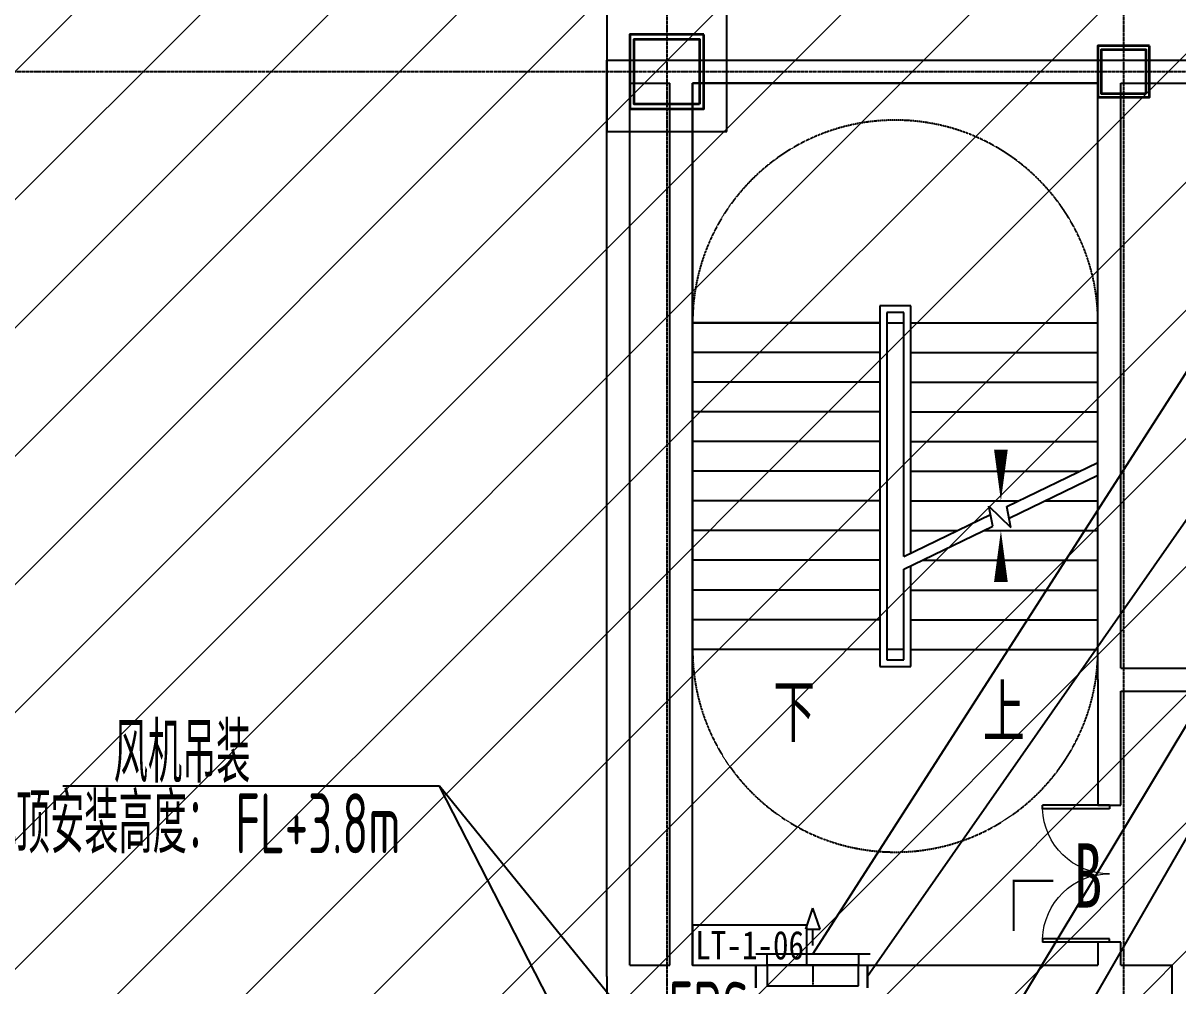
# Model space of a CAD drawing. Extents: x -20827274 to 1300756471, y -549375 to 3431892.
# Drawn here: x -72846 to -62734, y -255268 to -246835 of the extents above; entities that cross this region are included whole.
import ezdxf
from ezdxf.enums import TextEntityAlignment as Align

# ---------------------------------------------------------------- set-up
doc = ezdxf.new("R2010")
doc.units = 0
doc.header["$LTSCALE"] = 10
for name, pattern in [('CENTER2', [1.125, 0.75, -0.125, 0.125, -0.125]), ('暖附图底图$0$DASH', [0.35, 0.25, -0.1]), ('暖附图底图$0$DOTE', [2.42, 2, -0.2, 0.02, -0.2])]:
    doc.linetypes.add(name, pattern=pattern)
for name, color, linetype in [('1-zs', 3, 'Continuous'), ('1-暖通标注', 4, 'Continuous'), ('1-标注暖通', 4, 'Continuous'), ('DUCT-加压送风中心线', 5, 'CENTER2'), ('DUCT-加压送风法兰', 2, 'Continuous'), ('DUCT-加压送风管', 1, 'Continuous'), ('DUCT-排风风口', 7, 'Continuous'), ('暖附图底图$0$1-标注暖通', 8, 'Continuous'), ('暖附图底图$0$A-COLUMN', 8, 'Continuous'), ('暖附图底图$0$A-DIM_SYMB', 8, 'Continuous'), ('暖附图底图$0$A-STAIR', 8, 'Continuous'), ('暖附图底图$0$A-WALL', 8, 'Continuous'), ('暖附图底图$0$DOOR_FIRE', 8, 'Continuous'), ('暖附图底图$0$DOTE', 8, 'Continuous'), ('暖附图底图$0$SRC-03F$0$A-SYMB-NUMB-T', 8, 'Continuous'), ('暖附图底图$0$SRC-03F$0$A-WALL', 8, 'Continuous'), ('暖附图底图$0$STAIR', 8, 'Continuous')]:
    doc.layers.add(name, color=color, linetype=linetype)
doc.layers.add('F-非人防区', color=105, linetype='Continuous', lineweight=15)
doc.layers.add('暖附图底图$0$钢柱', color=8, linetype='Continuous', lineweight=35)
doc.styles.add('8B2_02', font='tssdeng.shx', dxfattribs={"width": 0.6, "bigfont": 'TSSDCHN.shx'})
doc.styles.add('暖附图底图$0$8B2_01', font='simhei.ttf', dxfattribs={"width": 0.8})
doc.styles.add('暖附图底图$0$_TCH_DIM', font='SIMPLEX', dxfattribs={"bigfont": 'GBCBIG'})
doc.styles.add('暖附图底图$0$SRC-03F$0$ECADI-TXT', font='simplex.shx', dxfattribs={"bigfont": 'hztxt.shx'})
doc.styles.add('黑体', font='simhei.ttf', dxfattribs={"width": 0.65})

# ---------------------------------------------------------------- blocks, each defined once
blk = doc.blocks.new('$风口$00000098')
for p, q in [((99.9, 250), (99.9, -250)), ((0, 200), (99.9, 200)), ((0, -200), (0, 200)), ((0, 0), (-100, 0)), ((171.6, 0), (315.1, 0)), ((315.1, 31.5), (500, 0)), ((315.1, 31.5), (315.1, -31.5)), ((315.1, -31.5), (500, 0)), ((99.9, -200), (0, -200))]:
    blk.add_line(p, q)
blk = doc.blocks.new('暖附图底图$0$A$C00330F2E')
at = {"layer": '暖附图底图$0$A-COLUMN'}
for p, q in [((4325, -71800), (4325, -72850)), ((5375, -72850), (5375, -71800)), ((4325, -72850), (5375, -72850))]:
    blk.add_line(p, q, dxfattribs=at)
at = {"layer": '暖附图底图$0$钢柱', "color": 4, "lineweight": 35}
for points in [[(5175, -72000), (4525, -72000), (4525, -72650), (5175, -72650)], [(5135, -72610), (4565, -72610), (4565, -72040), (5135, -72040)], [(9075, -72100), (8625, -72100), (8625, -72550), (9075, -72550)], [(9045, -72520), (8655, -72520), (8655, -72130), (9045, -72130)]]:
    blk.add_lwpolyline(points, close=True, dxfattribs=at)
blk = doc.blocks.new('暖附图底图$0$SRC-03F$0$ECADI-TAG-CODE')
at = {"layer": '暖附图底图$0$SRC-03F$0$A-SYMB-NUMB-T', "color": 1}
blk.add_lwpolyline([(3.41, 8.1), (13.41, 8.1), (13.41, 4.6), (3.41, 4.6)], close=True, dxfattribs=at)
at = {"layer": '暖附图底图$0$SRC-03F$0$A-SYMB-NUMB-T', "style": '暖附图底图$0$SRC-03F$0$ECADI-TXT', "width": 0.7}
blk.add_attdef('CODE', text='', height=2.5, dxfattribs=at).set_placement((8.41, 6.35), align=Align.MIDDLE_CENTER)
blk = doc.blocks.new('暖附图底图$0$$DorLib2D$00000002')
for p, q in [((-0.5, 0), (-0.5, 0.4875)), ((-0.475, 0.4875), (-0.5, 0.4875)), ((-0.475, 0), (-0.475, 0.4875)), ((0.475, 0), (0.475, 0.4875)), ((0.475, 0.4875), (0.5, 0.4875)), ((0.5, 0), (0.5, 0.4875)), ((-0.5, 0), (-0.475, 0)), ((0.5, 0), (0.475, 0))]:
    blk.add_line(p, q)
at = {"lineweight": 13}
for centre, start, end in [((-0.4875, 0), 0, 88.53072), ((0.4875, 0), 91.46928, 180)]:
    blk.add_arc(centre, 0.4875, start, end, dxfattribs=at)
blk = doc.blocks.new('暖附图底图$0$AFSFCS')
at = {"layer": '暖附图底图$0$A-DIM_SYMB'}
for points in [[(-66133.6, -252450.4, 0, 0, 0), (-66133.6, -248410.4, 0, 0, 0), (-64283.6, -248410.4, 0, 0, 0), (-64283.6, -251020.4, 0, 120, 0), (-64283.6, -250570.4, 0, 0, 0)], [(-64283.6, -252450.4, 0, 0, 0), (-64283.6, -251280.4, 0, 120, 0), (-64283.6, -251730.4, 0, 0, 0)]]:
    blk.add_lwpolyline(points, format="xyseb", dxfattribs=at)
at = {"layer": '暖附图底图$0$A-STAIR'}
for p, q in [((-63433.6, -247360.4), (-66983.6, -247360.4)), ((-66983.6, -247360.4), (-66983.6, -249460.4)), ((-63433.6, -249460.4), (-63433.6, -247360.4)), ((-65073.6, -249310.4), (-65343.6, -249310.4)), ((-65343.6, -249310.4), (-65343.6, -252470.4)), ((-65133.6, -249370.4), (-65283.6, -249370.4)), ((-65283.6, -249370.4), (-65283.6, -252410.4)), ((-65133.6, -251507.2), (-65133.6, -249370.4)), ((-65073.6, -251478.1), (-65073.6, -249310.4)), ((-66983.6, -249460.4), (-66983.6, -252320.4)), ((-65343.6, -249460.4), (-66983.6, -249460.4)), ((-66983.6, -249460.4), (-65343.6, -249460.4)), ((-65283.6, -249460.4), (-65283.6, -252320.4)), ((-65283.6, -249460.4), (-65133.6, -249460.4)), ((-65133.6, -251507.2), (-65133.6, -249460.4)), ((-65073.6, -249460.4), (-63433.6, -249460.4)), ((-65073.6, -249460.4), (-63433.6, -249460.4)), ((-63433.6, -250682.5), (-63433.6, -249460.4)), ((-65343.6, -249720.4), (-66983.6, -249720.4)), ((-65073.6, -249720.4), (-63433.6, -249720.4)), ((-65343.6, -249980.4), (-66983.6, -249980.4)), ((-65073.6, -249980.4), (-63433.6, -249980.4)), ((-65343.6, -250240.4), (-66983.6, -250240.4)), ((-65073.6, -250240.4), (-63433.6, -250240.4)), ((-65343.6, -250500.4), (-66983.6, -250500.4)), ((-65073.6, -250500.4), (-63433.6, -250500.4)), ((-64230.5, -251069.1), (-63433.6, -250682.5)), ((-65343.6, -250760.4), (-66983.6, -250760.4)), ((-65073.6, -250760.4), (-63594.3, -250760.4)), ((-64211, -251170.7), (-63433.6, -250793.6)), ((-63433.6, -252320.4), (-63433.6, -250793.6)), ((-65343.6, -251020.4), (-66983.6, -251020.4)), ((-65073.6, -251020.4), (-64130.2, -251020.4)), ((-64354.7, -251240.5), (-64388.3, -251065.2)), ((-64388.3, -251065.2), (-64195.3, -251252.5)), ((-64195.3, -251252.5), (-64230.5, -251069.1)), ((-63901.1, -251020.4), (-63433.6, -251020.4)), ((-65133.6, -251507.2), (-64374.2, -251138.8)), ((-65343.6, -251280.4), (-66983.6, -251280.4)), ((-65133.6, -251618.3), (-64354.7, -251240.5)), ((-65073.6, -251280.4), (-64666.1, -251280.4)), ((-64437, -251280.4), (-63433.6, -251280.4)), ((-65343.6, -251540.4), (-66983.6, -251540.4)), ((-65073.6, -252470.4), (-65073.6, -251589.2)), ((-64973, -251540.4), (-63433.6, -251540.4)), ((-65133.6, -252320.4), (-65133.6, -251618.3)), ((-65133.6, -252410.4), (-65133.6, -251618.3)), ((-65343.6, -251800.4), (-66983.6, -251800.4)), ((-65073.6, -251800.4), (-63433.6, -251800.4)), ((-65343.6, -252060.4), (-66983.6, -252060.4)), ((-65073.6, -252060.4), (-63433.6, -252060.4)), ((-65343.6, -252320.4), (-66983.6, -252320.4)), ((-65133.6, -252320.4), (-65283.6, -252320.4)), ((-65073.6, -252320.4), (-63433.6, -252320.4)), ((-65343.6, -252470.4), (-65073.6, -252470.4)), ((-65283.6, -252410.4), (-65133.6, -252410.4))]:
    blk.add_line(p, q, dxfattribs=at)
at = {"layer": '暖附图底图$0$A-WALL'}
for p, q in [((-67733.6, -247160.4), (-67083.6, -247160.4)), ((-67733.6, -255185.4), (-67733.6, -247160.4)), ((-67083.6, -247160.4), (-63333.6, -247160.4)), ((-63333.6, -247160.4), (-62283.6, -247160.4)), ((-67533.6, -247360.4), (-67183.6, -247360.4)), ((-67533.6, -255085.4), (-67533.6, -247360.4)), ((-67183.6, -255085.4), (-67183.6, -247360.4)), ((-66983.6, -247360.4), (-63433.6, -247360.4)), ((-66983.6, -255085.4), (-66983.6, -247360.4)), ((-63433.6, -252585.4), (-63433.6, -247360.4)), ((-63233.6, -252485.4), (-63233.6, -247360.4)), ((-63233.6, -247360.4), (-62083.6, -247360.4)), ((-63233.6, -252485.4), (-58583.6, -252485.4)), ((-63433.6, -252585.4), (-63433.6, -253685.4)), ((-63233.6, -252685.4), (-58783.6, -252685.4)), ((-63233.6, -253685.4), (-63233.6, -252685.4)), ((-63433.6, -253685.4), (-63233.6, -253685.4)), ((-63233.6, -254885.4), (-63433.6, -254885.4)), ((-63433.6, -254885.4), (-63433.6, -255085.4)), ((-63233.6, -255085.4), (-63233.6, -254885.4)), ((-67533.6, -255085.4), (-67183.6, -255085.4)), ((-66983.6, -255085.4), (-63433.6, -255085.4)), ((-63233.6, -255085.4), (-62783.6, -255085.4)), ((-62783.6, -255835.4), (-62783.6, -255085.4)), ((-67733.6, -255185.4), (-67733.6, -259485.4))]:
    blk.add_line(p, q, dxfattribs=at)
at = {"layer": '暖附图底图$0$DOTE', "color": 16, "linetype": '暖附图底图$0$DOTE', "ltscale": 1.5}
for p, q in [((-67208.6, -155629.3), (-67208.6, -385768.2)), ((-63208.6, -155629.3), (-63208.6, -385768.2)), ((-113117.3, -247260.4), (10791.4, -247260.4))]:
    blk.add_line(p, q, dxfattribs=at)
at = {"layer": '暖附图底图$0$STAIR', "color": 9, "linetype": '暖附图底图$0$DASH'}
for centre, start, end in [((-65208.6, -249460.4), 0, 180), ((-65208.6, -252320.4), 180, 0)]:
    blk.add_arc(centre, 1775, start, end, dxfattribs=at)
blk.add_blockref('暖附图底图$0$A$C00330F2E', (-72058.6, -174935.4))
at = {"layer": '暖附图底图$0$DOOR_FIRE', "xscale": -1200, "yscale": 1200, "zscale": 200, "rotation": 90}
blk.add_blockref('暖附图底图$0$$DorLib2D$00000002', (-63333.6, -254285.4), dxfattribs=at)
at = {"layer": '暖附图底图$0$SRC-03F$0$A-WALL'}
ref = blk.add_blockref('暖附图底图$0$SRC-03F$0$ECADI-TAG-CODE', (-65642.8, -255545.4), dxfattribs=dict(at, xscale=-100, yscale=100, zscale=100))
ref.add_attrib('CODE', 'LT-1-06', dxfattribs={"layer": '暖附图底图$0$SRC-03F$0$A-SYMB-NUMB-T', "height": 250, "style": '暖附图底图$0$8B2_01', "width": 0.8}).set_placement((-66483.6, -254910.4), align=Align.MIDDLE_CENTER)
at = {"layer": '暖附图底图$0$A-DIM_SYMB', "color": 7, "style": '暖附图底图$0$_TCH_DIM'}
for s, p in [('上', (-64440, -253132.9)), ('下', (-66276, -253132.9))]:
    blk.add_text(s, height=506.4, dxfattribs=at).set_placement(p)
blk = doc.blocks.new('暖附图底图')
at = {"layer": '暖附图底图$0$1-标注暖通', "linetype": '暖附图底图$0$DASH'}
blk.add_blockref('暖附图底图$0$AFSFCS', (500000, 0), dxfattribs=at)

msp = doc.modelspace()

# ---------------------------------------------------------------- hatches: boundary and pattern name
at = {"layer": 'F-非人防区'}
h = msp.add_hatch(dxfattribs=at)
h.set_pattern_fill('ANSI31', color=8, scale=500)
h.set_pattern_definition([(45, (-67108.6, 126739.6), (-561.266, 561.266), [])])
edge = h.paths.add_edge_path()
edge.add_line((26041.4, -160910.4), (26041.4, -174910.4))
edge.add_line((26041.4, -174910.4), (44466.4, -174910.4))
edge.add_line((44466.4, -174910.4), (44466.4, -230535.4))
edge.add_line((44466.4, -230535.4), (29591.4, -230535.4))
edge.add_line((29591.4, -230535.4), (29591.4, -228585.4))
edge.add_line((29591.4, -228585.4), (32466.4, -228585.4))
edge.add_line((32466.4, -228585.4), (32466.4, -223185.4))
edge.add_line((32466.4, -223185.4), (6116.4, -223185.4))
edge.add_line((6116.4, -223185.4), (6116.4, -236210.4))
edge.add_line((6116.4, -236210.4), (5916.4, -236210.4))
edge.add_line((5916.4, -236210.4), (5921.1, -289912.2))
edge.add_line((5921.1, -289912.2), (35191.4, -289912.2))
edge.add_line((35191.4, -289912.2), (35191.4, -296310.4))
edge.add_line((35191.4, -296310.4), (35041.4, -296310.4))
edge.add_line((35041.4, -296310.4), (35041.4, -296910.4))
edge.add_line((35041.4, -296910.4), (35641.4, -296910.4))
edge.add_line((35641.4, -296910.4), (44736.4, -305099.6))
edge.add_line((44736.4, -305099.6), (22456.5, -329844))
edge.add_line((22456.5, -329844), (22456.5, -340006.4))
edge.add_line((22456.5, -340006.4), (-13248.1, -379660.4))
edge.add_line((-13248.1, -379660.4), (-90108.6, -379660.4))
edge.add_line((-90108.6, -379660.4), (-90108.6, -373660.4))
edge.add_line((-90108.6, -373660.4), (-91358.6, -373660.4))
edge.add_arc((-91358.6, -361660.4), 12000, 180, 270, ccw=False)
edge.add_line((-103358.6, -361660.4), (-103358.6, -333450.4))
edge.add_line((-103358.6, -333450.4), (-95358.6, -333436.6))
edge.add_line((-95358.6, -333436.6), (-95358.6, -160610.4))
edge.add_line((-95358.6, -160610.4), (-86333.4, -160610.4))
edge.add_line((-86333.4, -160610.4), (-86333.6, -149790))
edge.add_line((-86333.6, -149790), (-73433.4, -149790))
edge.add_line((-73433.4, -149790), (-73433.4, -160610.4))
edge.add_line((-73433.4, -160610.4), (26041.4, -160910.4))

# ---------------------------------------------------------------- linework, layer by layer
at = {"layer": '1-暖通标注'}
for p, q in [((-61461.1, -248021.3), (-65929.7, -254985.5, 2600)), ((-61461.1, -250988.1), (-64094.6, -255367.3))]:
    msp.add_line(p, q, dxfattribs=at)
at = {"layer": '1-暖通标注', "color": 2}
for p, q in [((-64261.4, -256748.5, 0), (-61714.9, -252337.9, 0)), ((-69201.1, -253517.7), (-72496.9, -253517.7)), ((-66136.4, -259483.7, 0), (-69201.1, -253517.7)), ((-64683.6, -259077.5, 0), (-69201.1, -253517.7))]:
    msp.add_line(p, q, dxfattribs=at)
at = {"layer": '1-标注暖通', "color": 1}
msp.add_line((-61461.1, -249467.6), (-65451.5, -255185.4), dxfattribs=at)
at = {"layer": '1-标注暖通', "const_width": 20}
msp.add_lwpolyline([(-64171.8, -254786), (-64171.8, -254348.1), (-63823.9, -254348.1)], dxfattribs=at)
at = {"layer": '1-标注暖通', "color": 1, "const_width": 20}
for points in [[(-66429.2, -255085.4), (-66429.2, -255285.4)], [(-65451.5, -255085.4), (-65451.5, -255285.4)]]:
    msp.add_lwpolyline(points, dxfattribs=at)
at = {"layer": 'DUCT-加压送风中心线'}
msp.add_line((-65929.7, -255085.4), (-65929.7, -255267.5), dxfattribs=at)
at = {"layer": 'DUCT-加压送风法兰', "color": 18, "true_color": 0x000000}
msp.add_point((-65929.7, -255267.5), dxfattribs=at)
at = {"layer": 'DUCT-加压送风管'}
for p, q in [((-66329.7, -255085.4), (-66329.7, -255267.5)), ((-65529.7, -255085.4), (-66329.7, -255085.4)), ((-65529.7, -255267.5), (-65529.7, -255085.4)), ((-66329.7, -255267.5), (-65529.7, -255267.5))]:
    msp.add_line(p, q, dxfattribs=at)

# ---------------------------------------------------------------- block references
at = {"layer": '1-zs'}
msp.add_blockref('暖附图底图', (-500000, 0), dxfattribs=at)
at = {"layer": 'DUCT-排风风口', "color": 1, "yscale": 2, "rotation": 90}
msp.add_blockref('$风口$00000098', (-65929.7, -255085.4, 2600), dxfattribs=at)

# ---------------------------------------------------------------- texts
at = {"layer": '1-标注暖通'}
for s, height, style, width, p in [('风机吊装', 525, '8B2_02', 0.6, (-72052.3, -253487.8)), ('风机顶安装高度：', 525, '8B2_02', 0.6, (-73506.6, -254106.7)), ('FL+3.8m', 525, '8B2_02', 0.6, (-70986.6, -254106.7)), ('B', 563.3, '黑体', 0.65, (-63644.8, -254582)), ('FDS', 525, '8B2_02', 0.6, (-67194.8, -255755.3))]:
    msp.add_text(s, height=height, dxfattribs=dict(at, style=style, width=width)).set_placement(p)

doc.saveas('drawing.dxf')
